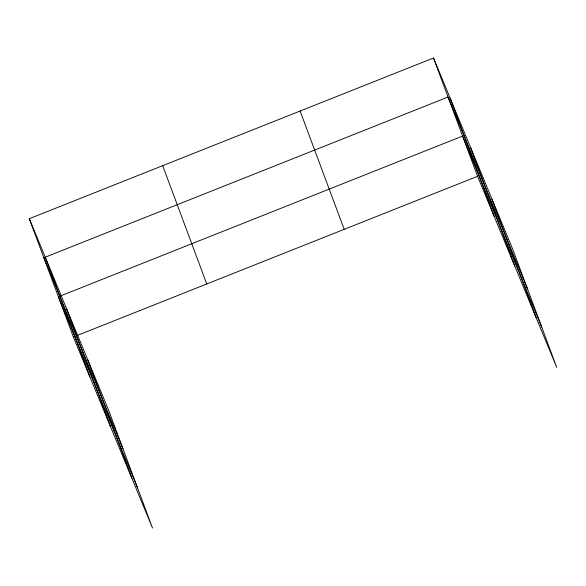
<?xml version="1.0" encoding="UTF-8"?>
<svg xmlns="http://www.w3.org/2000/svg" width="586" height="586" viewBox="0 0 586 586"><rect width="100%" height="100%" fill="white"/><g stroke="black" fill="none" stroke-linecap="round" stroke-linejoin="round"><path stroke-width="0.88" d="M29.3 218.703L108.417 409.702L152.492 528.001L73.375 337.001L29.3 218.703L433.508 57.999L512.625 248.999L556.7 367.297L477.583 176.298L433.508 57.999M73.375 337.001L75.067 336.335M77.601 335.324L477.583 176.298M527.166 288.034L448.056 97.034L43.847 257.737L122.957 448.744M541.713 327.076L462.596 136.077L58.388 296.78L137.505 487.779M491.976 199.145L536.051 317.451M470.697 147.789L514.779 266.088M450.055 97.943L494.13 216.241M300.12 111.032L344.194 229.331M162.688 165.67L206.763 283.968M87.768 359.855L131.843 478.154M66.496 308.492L110.571 426.791M45.847 258.646L89.922 376.945"/></g></svg>
